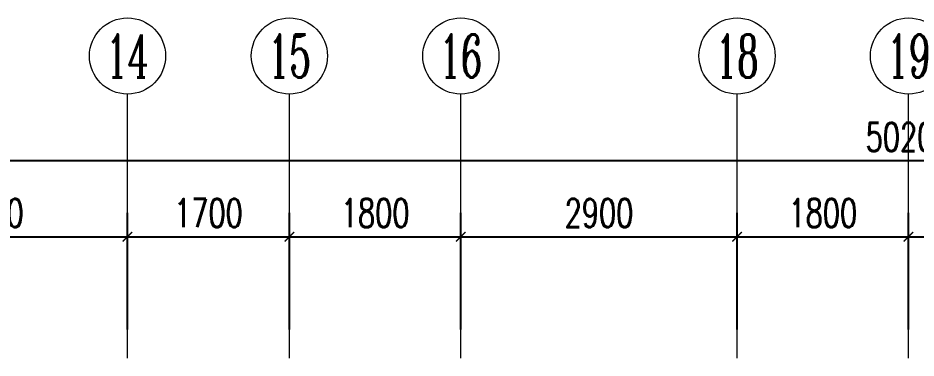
# Model space of a CAD drawing. Extents: x 3753737 to 4713801, y -857380 to 24339.
# Drawn here: x 4484899 to 4494327, y -783448 to -779873 of the extents above; entities that cross this region are included whole.
import ezdxf
from ezdxf.enums import TextEntityAlignment as Align

# ---------------------------------------------------------------- set-up
doc = ezdxf.new("R2010")
doc.units = 0
doc.header["$LTSCALE"] = 1000
doc.header["$MEASUREMENT"] = 0
doc.layers.get('0').update_dxf_attribs({"linetype": 'CONTINUOUS'})
doc.layers.get('Defpoints').update_dxf_attribs({"linetype": 'CONTINUOUS'})
doc.layers.add('!!电气', color=1, linetype='CONTINUOUS')
doc.layers.add('AXIS', color=114, linetype='CONTINUOUS', lineweight=20)
doc.layers.add('AXIS_TEXT', color=7, linetype='CONTINUOUS', lineweight=20)
doc.styles.add('_TCH_AXIS', font='COMPLEX', dxfattribs={"bigfont": 'GBCBIG'})
doc.styles.add('_TCH_DIM_T3', font='SIMPLEX.shx', dxfattribs={"width": 0.705882, "bigfont": 'GBCBIG.shx'})
doc.styles.add('COMPLEX', font='COMPLEX')
doc.dimstyles.new('_TCH_ARCH&&100', dxfattribs={"dimtxt": 297.5, "dimasz": 100, "dimexe": 250, "dimexo": 300, "dimgap": 100, "dimtad": 1, "dimdec": 0, "dimzin": 0, "dimdsep": 46, "dimtxsty": '_TCH_DIM_T3', "dimblk": 'ARCHTICK', "dimcen": 0.09, "dimclrt": 7, "dimazin": 2, "dimtfac": 1, "dimtdec": 0, "dimtix": 1, "dimtmove": 2, "dimatfit": 3, "dimfxl": 1, "dimtolj": 1, "dimtzin": 0, "dimarcsym": 0})

# ---------------------------------------------------------------- blocks, each defined once
blk = doc.blocks.new('_ArchTick')
at = {"color": 0, "linetype": 'ByBlock', "const_width": 0.15}
blk.add_lwpolyline([(-0.5, -0.5), (0.5, 0.5)], dxfattribs=at)
blk = doc.blocks.new('*D567')
at = {"layer": 'AXIS', "color": 0, "lineweight": -2, "transparency": 16777216}
for p, q in [((11702.5, -5070.4), (11702.5, -3045.4)), ((61902.5, -5070.4), (61902.5, -3045.4)), ((11702.5, -3295.4), (61902.5, -3295.4))]:
    blk.add_line(p, q, dxfattribs=at)
at = {"layer": 'Defpoints', "color": 0, "transparency": 16777216}
for p in [(61902.5, -3295.4), (11702.5, -5370.4), (61902.5, -5370.4)]:
    blk.add_point(p, dxfattribs=at)
at = {"layer": 'AXIS', "color": 0, "lineweight": -2, "transparency": 16777216, "xscale": 100, "yscale": 100, "zscale": 100, "rotation": 180}
blk.add_blockref('_ArchTick', (11702.5, -3295.4), dxfattribs=at)
at = {"layer": 'AXIS', "color": 0, "lineweight": -2, "transparency": 16777216, "xscale": 100, "yscale": 100, "zscale": 100}
blk.add_blockref('_ArchTick', (61902.5, -3295.4), dxfattribs=at)
at = {"layer": 'AXIS', "color": 7, "transparency": 16777216, "insert": (36802.5, -3046.7), "char_height": 297.5, "attachment_point": 5, "style": '_TCH_DIM_T3'}
blk.add_mtext('\\A1;50200', dxfattribs=at)
blk = doc.blocks.new('*D575')
at = {"layer": 'AXIS', "color": 0, "lineweight": -2, "transparency": 16777216}
for p, q in [((25702.5, -5070.4), (25702.5, -3845.4)), ((28602.5, -5070.4), (28602.5, -3845.4)), ((25702.5, -4095.4), (28602.5, -4095.4))]:
    blk.add_line(p, q, dxfattribs=at)
at = {"layer": 'Defpoints', "color": 0, "transparency": 16777216}
for p in [(28602.5, -4095.4), (25702.5, -5370.4), (28602.5, -5370.4)]:
    blk.add_point(p, dxfattribs=at)
at = {"layer": 'AXIS', "color": 0, "lineweight": -2, "transparency": 16777216, "xscale": 100, "yscale": 100, "zscale": 100, "rotation": 180}
blk.add_blockref('_ArchTick', (25702.5, -4095.4), dxfattribs=at)
at = {"layer": 'AXIS', "color": 0, "lineweight": -2, "transparency": 16777216, "xscale": 100, "yscale": 100, "zscale": 100}
blk.add_blockref('_ArchTick', (28602.5, -4095.4), dxfattribs=at)
at = {"layer": 'AXIS', "color": 7, "transparency": 16777216, "insert": (27152.5, -3846.7), "char_height": 297.5, "attachment_point": 5, "style": '_TCH_DIM_T3'}
blk.add_mtext('\\A1;2900', dxfattribs=at)
blk = doc.blocks.new('*D576')
at = {"layer": 'AXIS', "color": 0, "lineweight": -2, "transparency": 16777216}
for p, q in [((28602.5, -5070.4), (28602.5, -3845.4)), ((30302.5, -5070.4), (30302.5, -3845.4)), ((28602.5, -4095.4), (30302.5, -4095.4))]:
    blk.add_line(p, q, dxfattribs=at)
at = {"layer": 'Defpoints', "color": 0, "transparency": 16777216}
for p in [(30302.5, -4095.4), (28602.5, -5370.4), (30302.5, -5370.4)]:
    blk.add_point(p, dxfattribs=at)
at = {"layer": 'AXIS', "color": 0, "lineweight": -2, "transparency": 16777216, "xscale": 100, "yscale": 100, "zscale": 100, "rotation": 180}
blk.add_blockref('_ArchTick', (28602.5, -4095.4), dxfattribs=at)
at = {"layer": 'AXIS', "color": 0, "lineweight": -2, "transparency": 16777216, "xscale": 100, "yscale": 100, "zscale": 100}
blk.add_blockref('_ArchTick', (30302.5, -4095.4), dxfattribs=at)
at = {"layer": 'AXIS', "color": 7, "transparency": 16777216, "insert": (29452.5, -3846.7), "char_height": 297.5, "attachment_point": 5, "style": '_TCH_DIM_T3'}
blk.add_mtext('\\A1;1700', dxfattribs=at)
blk = doc.blocks.new('*D577')
at = {"layer": 'AXIS', "color": 0, "lineweight": -2, "transparency": 16777216}
for p, q in [((30302.5, -5070.4), (30302.5, -3845.4)), ((32102.5, -5070.4), (32102.5, -3845.4)), ((30302.5, -4095.4), (32102.5, -4095.4))]:
    blk.add_line(p, q, dxfattribs=at)
at = {"layer": 'Defpoints', "color": 0, "transparency": 16777216}
for p in [(32102.5, -4095.4), (30302.5, -5370.4), (32102.5, -5370.4)]:
    blk.add_point(p, dxfattribs=at)
at = {"layer": 'AXIS', "color": 0, "lineweight": -2, "transparency": 16777216, "xscale": 100, "yscale": 100, "zscale": 100, "rotation": 180}
blk.add_blockref('_ArchTick', (30302.5, -4095.4), dxfattribs=at)
at = {"layer": 'AXIS', "color": 0, "lineweight": -2, "transparency": 16777216, "xscale": 100, "yscale": 100, "zscale": 100}
blk.add_blockref('_ArchTick', (32102.5, -4095.4), dxfattribs=at)
at = {"layer": 'AXIS', "color": 7, "transparency": 16777216, "insert": (31202.5, -3846.7), "char_height": 297.5, "attachment_point": 5, "style": '_TCH_DIM_T3'}
blk.add_mtext('\\A1;1800', dxfattribs=at)
blk = doc.blocks.new('*D578')
at = {"layer": 'AXIS', "color": 0, "lineweight": -2, "transparency": 16777216}
for p, q in [((32102.5, -5070.4), (32102.5, -3845.4)), ((35002.5, -5070.4), (35002.5, -3845.4)), ((32102.5, -4095.4), (35002.5, -4095.4))]:
    blk.add_line(p, q, dxfattribs=at)
at = {"layer": 'Defpoints', "color": 0, "transparency": 16777216}
for p in [(35002.5, -4095.4), (32102.5, -5370.4), (35002.5, -5370.4)]:
    blk.add_point(p, dxfattribs=at)
at = {"layer": 'AXIS', "color": 0, "lineweight": -2, "transparency": 16777216, "xscale": 100, "yscale": 100, "zscale": 100, "rotation": 180}
blk.add_blockref('_ArchTick', (32102.5, -4095.4), dxfattribs=at)
at = {"layer": 'AXIS', "color": 0, "lineweight": -2, "transparency": 16777216, "xscale": 100, "yscale": 100, "zscale": 100}
blk.add_blockref('_ArchTick', (35002.5, -4095.4), dxfattribs=at)
at = {"layer": 'AXIS', "color": 7, "transparency": 16777216, "insert": (33552.5, -3846.7), "char_height": 297.5, "attachment_point": 5, "style": '_TCH_DIM_T3'}
blk.add_mtext('\\A1;2900', dxfattribs=at)
blk = doc.blocks.new('*D579')
at = {"layer": 'AXIS', "color": 0, "lineweight": -2, "transparency": 16777216}
for p, q in [((35002.5, -5070.4), (35002.5, -3845.4)), ((36802.5, -5070.4), (36802.5, -3845.4)), ((35002.5, -4095.4), (36802.5, -4095.4))]:
    blk.add_line(p, q, dxfattribs=at)
at = {"layer": 'Defpoints', "color": 0, "transparency": 16777216}
for p in [(36802.5, -4095.4), (35002.5, -5370.4), (36802.5, -5370.4)]:
    blk.add_point(p, dxfattribs=at)
at = {"layer": 'AXIS', "color": 0, "lineweight": -2, "transparency": 16777216, "xscale": 100, "yscale": 100, "zscale": 100, "rotation": 180}
blk.add_blockref('_ArchTick', (35002.5, -4095.4), dxfattribs=at)
at = {"layer": 'AXIS', "color": 0, "lineweight": -2, "transparency": 16777216, "xscale": 100, "yscale": 100, "zscale": 100}
blk.add_blockref('_ArchTick', (36802.5, -4095.4), dxfattribs=at)
at = {"layer": 'AXIS', "color": 7, "transparency": 16777216, "insert": (35902.5, -3846.7), "char_height": 297.5, "attachment_point": 5, "style": '_TCH_DIM_T3'}
blk.add_mtext('\\A1;1800', dxfattribs=at)
blk = doc.blocks.new('_AXISO')
blk.add_circle((0, 0), 0.5)
at = {"layer": 'AXIS_TEXT', "style": 'COMPLEX', "width": 1.041667}
blk.add_attdef('A', text='', height=0.56, dxfattribs=at).set_placement((-0.25, -0.28), (0.25, -0.28), align=Align.FIT)
blk = doc.blocks.new('*D591')
at = {"layer": 'AXIS', "color": 0, "lineweight": -2, "transparency": 16777216}
for p, q in [((36802.5, -5070.4), (36802.5, -3845.4)), ((38602.5, -5070.4), (38602.5, -3845.4)), ((36802.5, -4095.4), (38602.5, -4095.4))]:
    blk.add_line(p, q, dxfattribs=at)
at = {"layer": 'Defpoints', "color": 0, "transparency": 16777216}
for p in [(38602.5, -4095.4), (36802.5, -5370.4), (38602.5, -5370.4)]:
    blk.add_point(p, dxfattribs=at)
at = {"layer": 'AXIS', "color": 0, "lineweight": -2, "transparency": 16777216, "xscale": 100, "yscale": 100, "zscale": 100, "rotation": 180}
blk.add_blockref('_ArchTick', (36802.5, -4095.4), dxfattribs=at)
at = {"layer": 'AXIS', "color": 0, "lineweight": -2, "transparency": 16777216, "xscale": 100, "yscale": 100, "zscale": 100}
blk.add_blockref('_ArchTick', (38602.5, -4095.4), dxfattribs=at)
at = {"layer": 'AXIS', "color": 7, "transparency": 16777216, "insert": (37702.5, -3846.7), "char_height": 297.5, "attachment_point": 5, "style": '_TCH_DIM_T3'}
blk.add_mtext('\\A1;1800', dxfattribs=at)
blk = doc.blocks.new('A$C100F5A36')
at = {"layer": 'AXIS'}
for p, q in [((28602.5, -5370.4), (28602.5, -2595.4)), ((30302.5, -5370.4), (30302.5, -2595.4)), ((32102.5, -5370.4), (32102.5, -2595.4)), ((35002.5, -5370.4), (35002.5, -2595.4)), ((36802.5, -5370.4), (36802.5, -2595.4))]:
    blk.add_line(p, q, dxfattribs=at)
ref = blk.add_blockref('_AXISO', (28602.5, -2195.4), dxfattribs=dict(at, xscale=800, yscale=800, zscale=800))
ref.add_attrib('A', '14', dxfattribs={"layer": 'AXIS_TEXT', "height": 452.55, "style": '_TCH_AXIS', "width": 0.677419}).set_placement((28376.2, -2421.7), (28828.7, -2421.7), align=Align.FIT)
ref = blk.add_blockref('_AXISO', (30302.5, -2195.4), dxfattribs=dict(at, xscale=800, yscale=800, zscale=800))
ref.add_attrib('A', '15', dxfattribs={"layer": 'AXIS_TEXT', "height": 452.55, "style": '_TCH_AXIS', "width": 0.724138}).set_placement((30076.2, -2421.7), (30528.7, -2421.7), align=Align.FIT)
ref = blk.add_blockref('_AXISO', (32102.5, -2195.4), dxfattribs=dict(at, xscale=800, yscale=800, zscale=800))
ref.add_attrib('A', '16', dxfattribs={"layer": 'AXIS_TEXT', "height": 452.55, "style": '_TCH_AXIS', "width": 0.724138}).set_placement((31876.2, -2421.7), (32328.7, -2421.7), align=Align.FIT)
ref = blk.add_blockref('_AXISO', (35002.5, -2195.4), dxfattribs=dict(at, xscale=800, yscale=800, zscale=800))
ref.add_attrib('A', '18', dxfattribs={"layer": 'AXIS_TEXT', "height": 452.55, "style": '_TCH_AXIS', "width": 0.724138}).set_placement((34776.2, -2421.7), (35228.7, -2421.7), align=Align.FIT)
ref = blk.add_blockref('_AXISO', (36802.5, -2195.4), dxfattribs=dict(at, xscale=800, yscale=800, zscale=800))
ref.add_attrib('A', '19', dxfattribs={"layer": 'AXIS_TEXT', "height": 452.55, "style": '_TCH_AXIS', "width": 0.724138}).set_placement((36576.2, -2421.7), (37028.7, -2421.7), align=Align.FIT)
for p1, p2, distance, text, picture, middle in [((11702.5, -5370.4), (61902.5, -5370.4), 2075, '50200', '*D567', (36802.5, -3046.7)), ((25702.5, -5370.4), (28602.5, -5370.4), 1275, '2900', '*D575', (27152.5, -3846.7)), ((28602.5, -5370.4), (30302.5, -5370.4), 1275, '1700', '*D576', (29452.5, -3846.7)), ((30302.5, -5370.4), (32102.5, -5370.4), 1275, '1800', '*D577', (31202.5, -3846.7)), ((32102.5, -5370.4), (35002.5, -5370.4), 1275, '2900', '*D578', (33552.5, -3846.7)), ((35002.5, -5370.4), (36802.5, -5370.4), 1275, '1800', '*D579', (35902.5, -3846.7)), ((36802.5, -5370.4), (38602.5, -5370.4), 1275, '1800', '*D591', (37702.5, -3846.7))]:
    dim = blk.add_aligned_dim(p1=p1, p2=p2, distance=distance, text=text, dimstyle='_TCH_ARCH&&100', dxfattribs=at)
    dim.commit()
    dim.dimension.update_dxf_attribs({"geometry": picture, "text_midpoint": middle})

msp = doc.modelspace()

# ---------------------------------------------------------------- block references
at = {"layer": '!!电气'}
msp.add_blockref('A$C100F5A36', (4457446.2, -778077.2), dxfattribs=at)

doc.saveas('drawing.dxf')
